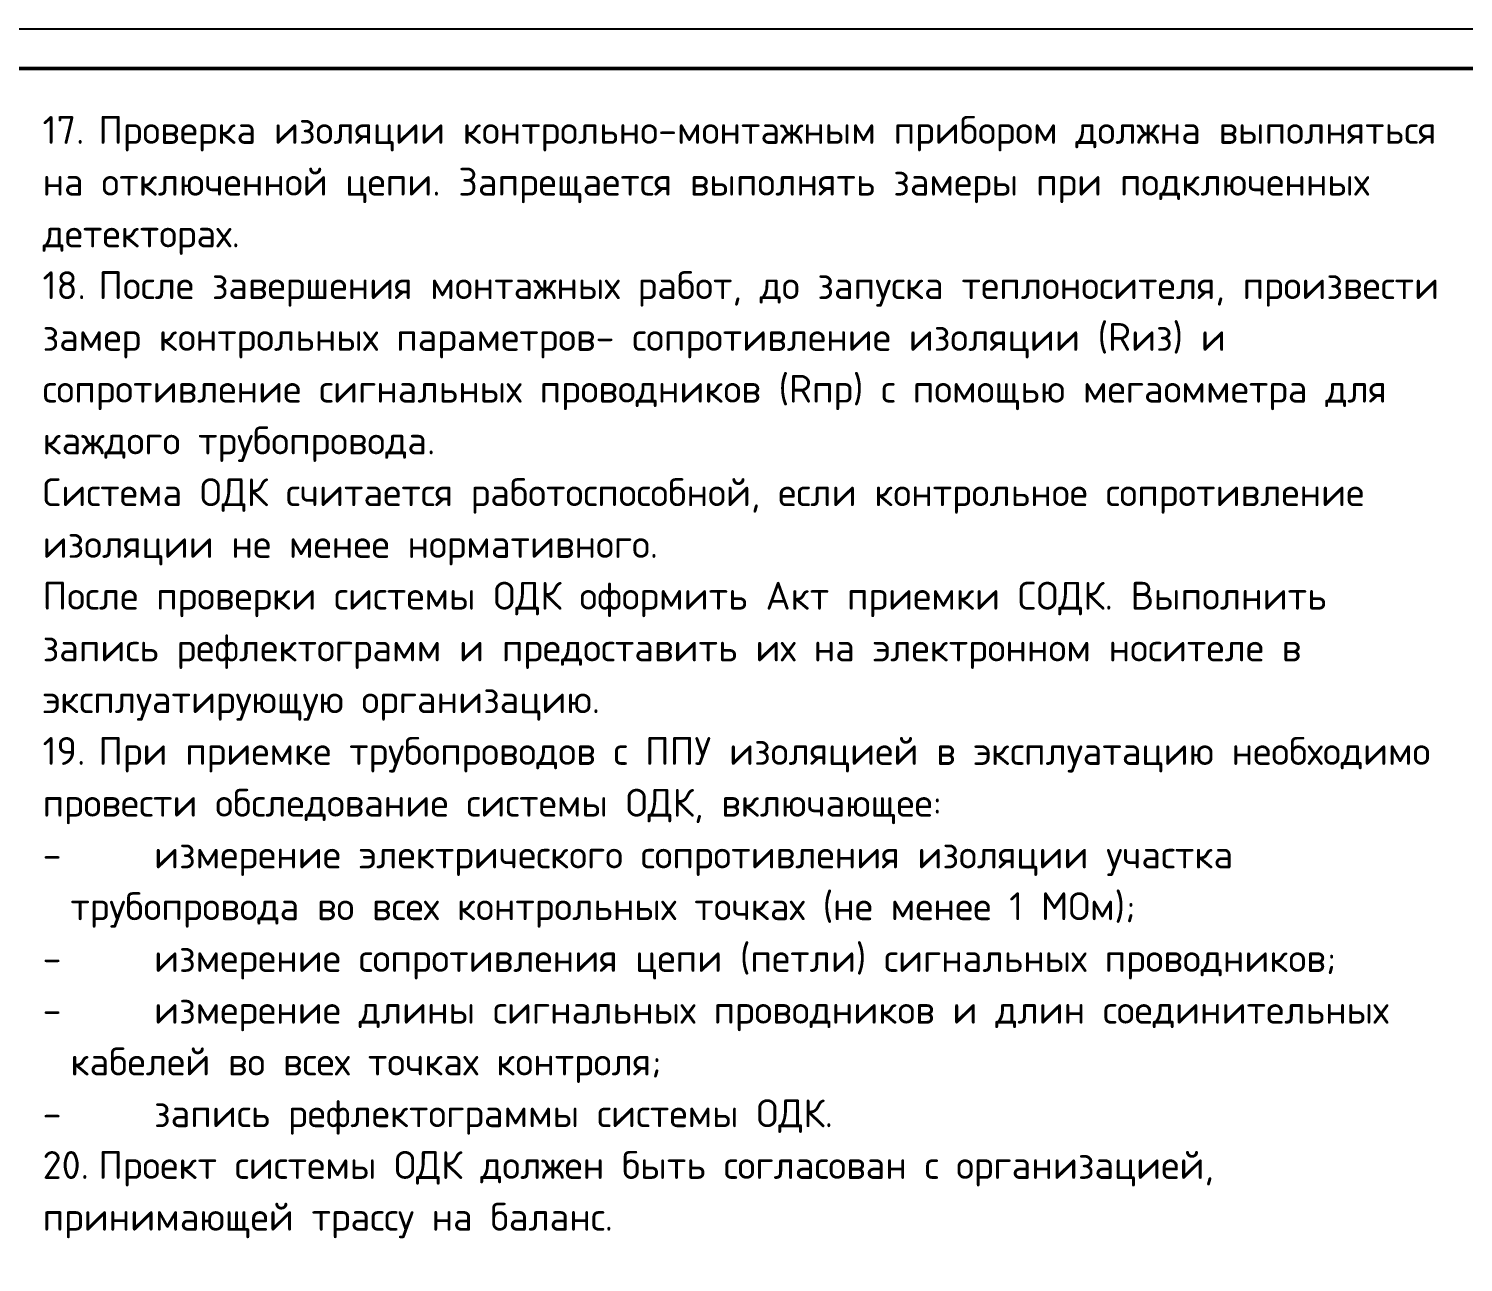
# Model space of a CAD drawing. Header units: millimetres. Extents: x -112426 to 8831, y 1218 to 38707.
# Drawn here: x 1955.6 to 2135.8, y 1543.2 to 1698.2 of the extents above; entities that cross this region are included whole.
import ezdxf
from ezdxf.enums import TextEntityAlignment as Align

# ---------------------------------------------------------------- set-up
doc = ezdxf.new("R2010")
doc.units = ezdxf.units.MM
doc.layers.add('Размер 3.5', color=250, linetype='Continuous', lineweight=35)
doc.layers.add('Размеры на чертеже', color=250, linetype='Continuous', lineweight=25)
doc.styles.add('-ISOCPEUR-', font='isocpeur.ttf')
doc.styles.get("Standard").update_dxf_attribs({"font": 'arial.ttf'})

# ---------------------------------------------------------------- blocks, each defined once
blk = doc.blocks.new('*U168')
blk.add_lwpolyline([(0, 0), (420, 0), (420, -297), (0, -297)], close=True)
at = {"const_width": 0.5}
blk.add_lwpolyline([(20, -5), (415, -5), (415, -292), (20, -292)], close=True, dxfattribs=at)
at = {"style": '-ISOCPEUR-'}
blk.add_attdef('РАЗРАБОТАЛ', text='', height=2.5, dxfattribs=at).set_placement((250.5, -264.22), align=Align.MIDDLE_LEFT)
at = {"style": '-ISOCPEUR-', "flags": 8}
for tag, height, p in [('ДАТА', 2.5, (290.07, -264.4)), ('ДАТА1', 2.5, (290.07, -269.4)), ('ЛИСТ', 3, (386.39, -271.92)), ('ЛИСТОВ', 3, (403.89, -271.92)), ('ФОРМАТ', 3, (380.97, -294.75))]:
    blk.add_attdef(tag, text='', height=height, dxfattribs=at).set_placement(p, align=Align.MIDDLE_CENTER)
at = {"style": '-ISOCPEUR-'}
blk.add_attdef('ПРОВЕРИЛ', (250.75, -270.73), '', height=2.5, dxfattribs=at)
at = {"lineweight": 30, "flags": 104}
blk.add_attdef('ИМЯ_ЧЕРТЕЖА', text='', height=3, dxfattribs=at).set_placement((333.63, -284.13), align=Align.MIDDLE_CENTER)

msp = doc.modelspace()

# ---------------------------------------------------------------- block references
at = {"layer": 'Размеры на чертеже', "lineweight": 90}
msp.add_blockref('*U168', (1739.719, 1698.16), dxfattribs=at)

# ---------------------------------------------------------------- texts
at = {"layer": 'Размер 3.5', "insert": (1957.31, 1687.19), "char_height": 3.5, "width": 175.97762, "attachment_point": 1, "line_spacing_factor": 1.114286, "style": '-ISOCPEUR-'}
msp.add_mtext('\\pxt2;17.^IПроверка изоляции контрольно-монтажным прибором должна выполняться на отключенной цепи. Запрещается выполнять замеры при подключенных детекторах.\\P18.^IПосле завершения монтажных работ, до запуска теплоносителя, произвести замер контрольных параметров- сопротивление изоляции (Rиз) и сопротивление сигнальных проводников (Rпр) с помощью мегаомметра для каждого трубопровода.\\P\\ptz;Система ОДК считается работоспособной, если контрольное сопротивление изоляции не менее нормативного.\\PПосле проверки системы ОДК оформить Акт приемки СОДК. Выполнить запись рефлектограмм и предоставить их на электронном носителе в эксплуатирующую организацию.\\P\\pt2;19.^IПри приемке трубопроводов с ППУ изоляцией в эксплуатацию необходимо провести обследование системы ОДК, включающее:\\P\\pi-1,l1,tz;-^Iизмерение электрического сопротивления изоляции участка трубопровода во всех контрольных точках (не менее 1 МОм);\\P-^Iизмерение сопротивления цепи (петли) сигнальных проводников;\\P-^Iизмерение длины сигнальных проводников и длин соединительных кабелей во всех точках контроля;\\P-^Iзапись рефлектограммы системы ОДК.\\P\\pi0,l0,t2;20.^IПроект системы ОДК должен быть согласован с организацией, принимающей трассу на баланс.', dxfattribs=at)

doc.saveas('drawing.dxf')
